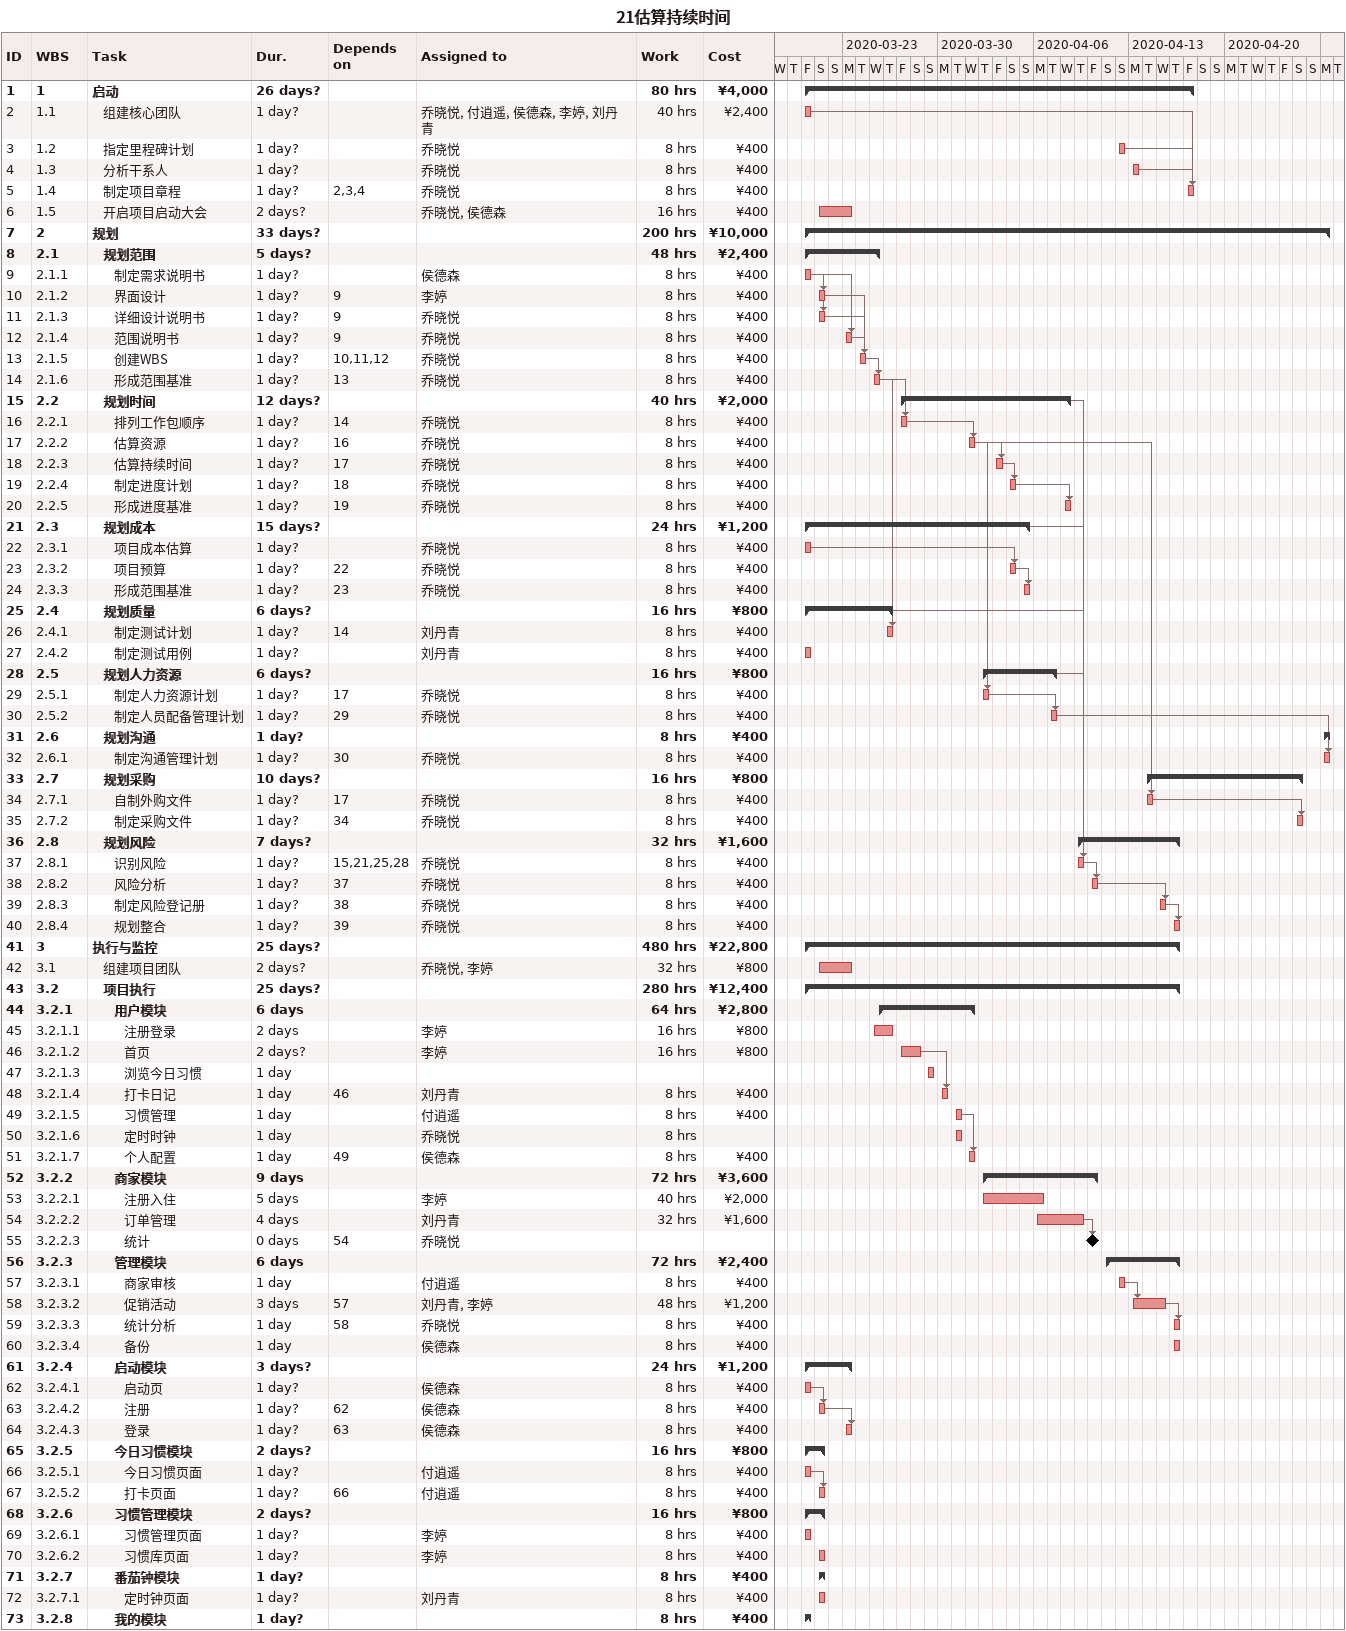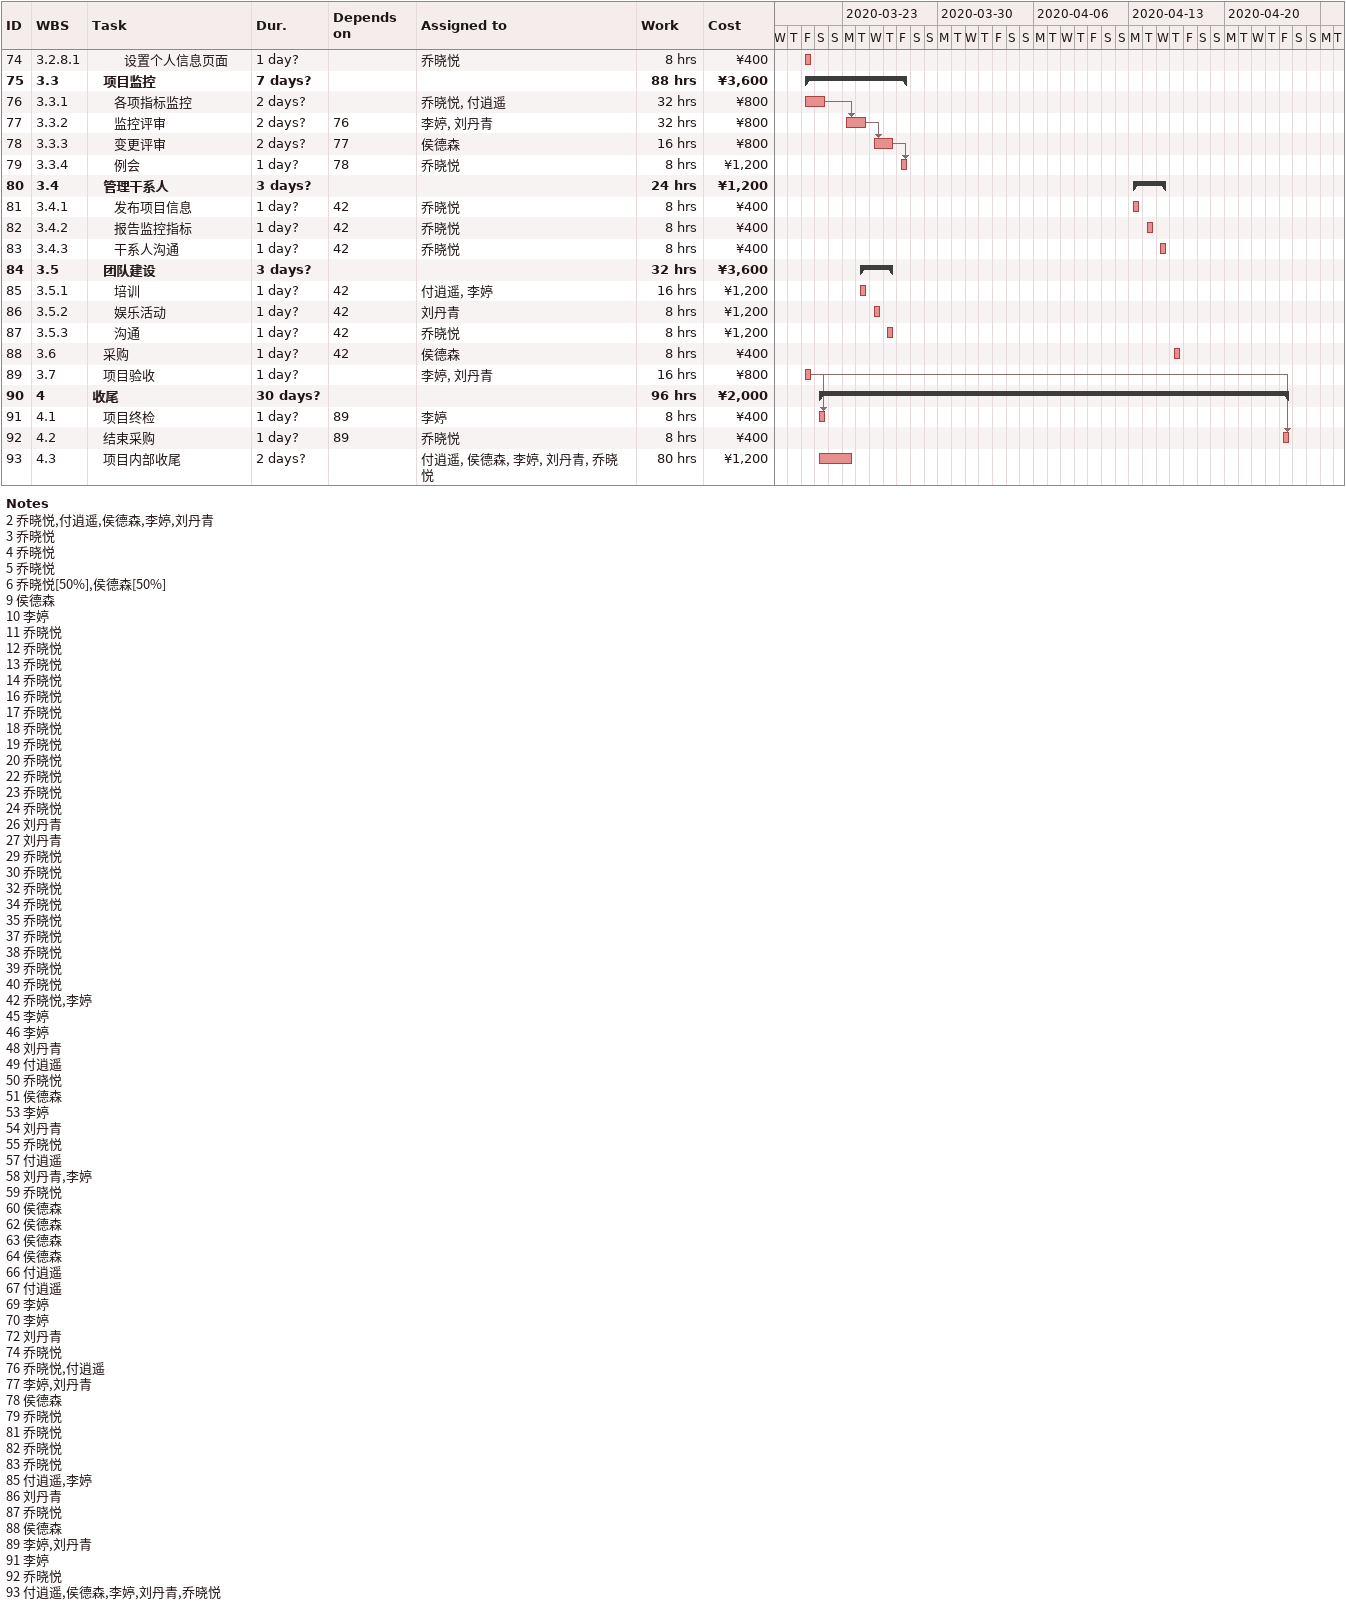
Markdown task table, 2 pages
21估算持续时间

| ID | WBS | Task | Duration | Start | Finish | Predecessors | Resources | Work (h) | Cost (¥) |
|---|---|---|---|---|---|---|---|---|---|
| 1 | 1 | **启动** | 26d? | 2020-03-20 | 2020-04-17 |  |  | 80 | 4000 |
| 2 | 1.1 | 组建核心团队 | 1d? | 2020-03-20 | 2020-03-20 |  | 乔晓悦, 付逍遥, 侯德森, 李婷, 刘丹青 | 40 | 2400 |
| 3 | 1.2 | 指定里程碑计划 | 1d? | 2020-04-12 | 2020-04-12 |  | 乔晓悦 | 8 | 400 |
| 4 | 1.3 | 分析干系人 | 1d? | 2020-04-13 | 2020-04-13 |  | 乔晓悦 | 8 | 400 |
| 5 | 1.4 | 制定项目章程 | 1d? | 2020-04-17 | 2020-04-17 | 2, 3, 4 | 乔晓悦 | 8 | 400 |
| 6 | 1.5 | 开启项目启动大会 | 2d? | 2020-03-21 | 2020-03-23 |  | 乔晓悦, 侯德森 | 16 | 400 |
| 7 | 2 | **规划** | 33d? | 2020-03-20 | 2020-04-27 |  |  | 200 | 10000 |
| 8 | 2.1 | **规划范围** | 5d? | 2020-03-20 | 2020-03-25 |  |  | 48 | 2400 |
| 9 | 2.1.1 | 制定需求说明书 | 1d? | 2020-03-20 | 2020-03-20 |  | 侯德森 | 8 | 400 |
| 10 | 2.1.2 | 界面设计 | 1d? | 2020-03-21 | 2020-03-21 | 9 | 李婷 | 8 | 400 |
| 11 | 2.1.3 | 详细设计说明书 | 1d? | 2020-03-21 | 2020-03-21 | 9 | 乔晓悦 | 8 | 400 |
| 12 | 2.1.4 | 范围说明书 | 1d? | 2020-03-23 | 2020-03-23 | 9 | 乔晓悦 | 8 | 400 |
| 13 | 2.1.5 | 创建WBS | 1d? | 2020-03-24 | 2020-03-24 | 10, 11, 12 | 乔晓悦 | 8 | 400 |
| 14 | 2.1.6 | 形成范围基准 | 1d? | 2020-03-25 | 2020-03-25 | 13 | 乔晓悦 | 8 | 400 |
| 15 | 2.2 | **规划时间** | 12d? | 2020-03-27 | 2020-04-08 |  |  | 40 | 2000 |
| 16 | 2.2.1 | 排列工作包顺序 | 1d? | 2020-03-27 | 2020-03-27 | 14 | 乔晓悦 | 8 | 400 |
| 17 | 2.2.2 | 估算资源 | 1d? | 2020-04-01 | 2020-04-01 | 16 | 乔晓悦 | 8 | 400 |
| 18 | 2.2.3 | 估算持续时间 | 1d? | 2020-04-03 | 2020-04-03 | 17 | 乔晓悦 | 8 | 400 |
| 19 | 2.2.4 | 制定进度计划 | 1d? | 2020-04-04 | 2020-04-04 | 18 | 乔晓悦 | 8 | 400 |
| 20 | 2.2.5 | 形成进度基准 | 1d? | 2020-04-08 | 2020-04-08 | 19 | 乔晓悦 | 8 | 400 |
| 21 | 2.3 | **规划成本** | 15d? | 2020-03-20 | 2020-04-05 |  |  | 24 | 1200 |
| 22 | 2.3.1 | 项目成本估算 | 1d? | 2020-03-20 | 2020-03-20 |  | 乔晓悦 | 8 | 400 |
| 23 | 2.3.2 | 项目预算 | 1d? | 2020-04-04 | 2020-04-04 | 22 | 乔晓悦 | 8 | 400 |
| 24 | 2.3.3 | 形成范围基准 | 1d? | 2020-04-05 | 2020-04-05 | 23 | 乔晓悦 | 8 | 400 |
| 25 | 2.4 | **规划质量** | 6d? | 2020-03-20 | 2020-03-26 |  |  | 16 | 800 |
| 26 | 2.4.1 | 制定测试计划 | 1d? | 2020-03-26 | 2020-03-26 | 14 | 刘丹青 | 8 | 400 |
| 27 | 2.4.2 | 制定测试用例 | 1d? | 2020-03-20 | 2020-03-20 |  | 刘丹青 | 8 | 400 |
| 28 | 2.5 | **规划人力资源** | 6d? | 2020-04-02 | 2020-04-07 |  |  | 16 | 800 |
| 29 | 2.5.1 | 制定人力资源计划 | 1d? | 2020-04-02 | 2020-04-02 | 17 | 乔晓悦 | 8 | 400 |
| 30 | 2.5.2 | 制定人员配备管理计划 | 1d? | 2020-04-07 | 2020-04-07 | 29 | 乔晓悦 | 8 | 400 |
| 31 | 2.6 | **规划沟通** | 1d? | 2020-04-27 | 2020-04-27 |  |  | 8 | 400 |
| 32 | 2.6.1 | 制定沟通管理计划 | 1d? | 2020-04-27 | 2020-04-27 | 30 | 乔晓悦 | 8 | 400 |
| 33 | 2.7 | **规划采购** | 10d? | 2020-04-14 | 2020-04-25 |  |  | 16 | 800 |
| 34 | 2.7.1 | 自制外购文件 | 1d? | 2020-04-14 | 2020-04-14 | 17 | 乔晓悦 | 8 | 400 |
| 35 | 2.7.2 | 制定采购文件 | 1d? | 2020-04-25 | 2020-04-25 | 34 | 乔晓悦 | 8 | 400 |
| 36 | 2.8 | **规划风险** | 7d? | 2020-04-09 | 2020-04-16 |  |  | 32 | 1600 |
| 37 | 2.8.1 | 识别风险 | 1d? | 2020-04-09 | 2020-04-09 | 15, 21, 25, 28 | 乔晓悦 | 8 | 400 |
| 38 | 2.8.2 | 风险分析 | 1d? | 2020-04-10 | 2020-04-10 | 37 | 乔晓悦 | 8 | 400 |
| 39 | 2.8.3 | 制定风险登记册 | 1d? | 2020-04-15 | 2020-04-15 | 38 | 乔晓悦 | 8 | 400 |
| 40 | 2.8.4 | 规划整合 | 1d? | 2020-04-16 | 2020-04-16 | 39 | 乔晓悦 | 8 | 400 |
| 41 | 3 | **执行与监控** | 25d? | 2020-03-20 | 2020-04-16 |  |  | 480 | 22800 |
| 42 | 3.1 | 组建项目团队 | 2d? | 2020-03-21 | 2020-03-23 |  | 乔晓悦, 李婷 | 32 | 800 |
| 43 | 3.2 | **项目执行** | 25d? | 2020-03-20 | 2020-04-16 |  |  | 280 | 12400 |
| 44 | 3.2.1 | **用户模块** | 6d | 2020-03-25 | 2020-04-01 |  |  | 64 | 2800 |
| 45 | 3.2.1.1 | 注册登录 | 2d | 2020-03-25 | 2020-03-26 |  | 李婷 | 16 | 800 |
| 46 | 3.2.1.2 | 首页 | 2d? | 2020-03-27 | 2020-03-28 |  | 李婷 | 16 | 800 |
| 47 | 3.2.1.3 | 浏览今日习惯 | 1d | 2020-03-29 | 2020-03-29 |  |  |  |  |
| 48 | 3.2.1.4 | 打卡日记 | 1d | 2020-03-30 | 2020-03-30 | 46 | 刘丹青 | 8 | 400 |
| 49 | 3.2.1.5 | 习惯管理 | 1d | 2020-03-31 | 2020-03-31 |  | 付逍遥 | 8 | 400 |
| 50 | 3.2.1.6 | 定时时钟 | 1d | 2020-03-31 | 2020-03-31 |  | 乔晓悦 | 8 |  |
| 51 | 3.2.1.7 | 个人配置 | 1d | 2020-04-01 | 2020-04-01 | 49 | 侯德森 | 8 | 400 |
| 52 | 3.2.2 | **商家模块** | 9d | 2020-04-02 | 2020-04-10 |  |  | 72 | 3600 |
| 53 | 3.2.2.1 | 注册入住 | 5d | 2020-04-02 | 2020-04-06 |  | 李婷 | 40 | 2000 |
| 54 | 3.2.2.2 | 订单管理 | 4d | 2020-04-06 | 2020-04-09 |  | 刘丹青 | 32 | 1600 |
| 55 | 3.2.2.3 | 统计 | 0d | 2020-04-10 | 2020-04-10 | 54 | 乔晓悦 |  |  |
| 56 | 3.2.3 | **管理模块** | 6d | 2020-04-11 | 2020-04-16 |  |  | 72 | 2400 |
| 57 | 3.2.3.1 | 商家审核 | 1d | 2020-04-12 | 2020-04-12 |  | 付逍遥 | 8 | 400 |
| 58 | 3.2.3.2 | 促销活动 | 3d | 2020-04-13 | 2020-04-15 | 57 | 刘丹青, 李婷 | 48 | 1200 |
| 59 | 3.2.3.3 | 统计分析 | 1d | 2020-04-16 | 2020-04-16 | 58 | 乔晓悦 | 8 | 400 |
| 60 | 3.2.3.4 | 备份 | 1d | 2020-04-16 | 2020-04-16 |  | 侯德森 | 8 | 400 |
| 61 | 3.2.4 | **启动模块** | 3d? | 2020-03-20 | 2020-03-23 |  |  | 24 | 1200 |
| 62 | 3.2.4.1 | 启动页 | 1d? | 2020-03-20 | 2020-03-20 |  | 侯德森 | 8 | 400 |
| 63 | 3.2.4.2 | 注册 | 1d? | 2020-03-21 | 2020-03-21 | 62 | 侯德森 | 8 | 400 |
| 64 | 3.2.4.3 | 登录 | 1d? | 2020-03-23 | 2020-03-23 | 63 | 侯德森 | 8 | 400 |
| 65 | 3.2.5 | **今日习惯模块** | 2d? | 2020-03-20 | 2020-03-21 |  |  | 16 | 800 |
| 66 | 3.2.5.1 | 今日习惯页面 | 1d? | 2020-03-20 | 2020-03-20 |  | 付逍遥 | 8 | 400 |
| 67 | 3.2.5.2 | 打卡页面 | 1d? | 2020-03-21 | 2020-03-21 | 66 | 付逍遥 | 8 | 400 |
| 68 | 3.2.6 | **习惯管理模块** | 2d? | 2020-03-20 | 2020-03-21 |  |  | 16 | 800 |
| 69 | 3.2.6.1 | 习惯管理页面 | 1d? | 2020-03-20 | 2020-03-20 |  | 李婷 | 8 | 400 |
| 70 | 3.2.6.2 | 习惯库页面 | 1d? | 2020-03-21 | 2020-03-21 |  | 李婷 | 8 | 400 |
| 71 | 3.2.7 | **番茄钟模块** | 1d? | 2020-03-21 | 2020-03-21 |  |  | 8 | 400 |
| 72 | 3.2.7.1 | 定时钟页面 | 1d? | 2020-03-21 | 2020-03-21 |  | 刘丹青 | 8 | 400 |
| 73 | 3.2.8 | **我的模块** | 1d? | 2020-03-20 | 2020-03-20 |  |  | 8 | 400 |
| 74 | 3.2.8.1 | 设置个人信息页面 | 1d? | 2020-03-20 | 2020-03-20 |  | 乔晓悦 | 8 | 400 |
| 75 | 3.3 | **项目监控** | 7d? | 2020-03-20 | 2020-03-27 |  |  | 88 | 3600 |
| 76 | 3.3.1 | 各项指标监控 | 2d? | 2020-03-20 | 2020-03-21 |  | 乔晓悦, 付逍遥 | 32 | 800 |
| 77 | 3.3.2 | 监控评审 | 2d? | 2020-03-23 | 2020-03-24 | 76 | 李婷, 刘丹青 | 32 | 800 |
| 78 | 3.3.3 | 变更评审 | 2d? | 2020-03-25 | 2020-03-26 | 77 | 侯德森 | 16 | 800 |
| 79 | 3.3.4 | 例会 | 1d? | 2020-03-27 | 2020-03-27 | 78 | 乔晓悦 | 8 | 1200 |
| 80 | 3.4 | **管理干系人** | 3d? | 2020-04-13 | 2020-04-15 |  |  | 24 | 1200 |
| 81 | 3.4.1 | 发布项目信息 | 1d? | 2020-04-13 | 2020-04-13 | 42 | 乔晓悦 | 8 | 400 |
| 82 | 3.4.2 | 报告监控指标 | 1d? | 2020-04-14 | 2020-04-14 | 42 | 乔晓悦 | 8 | 400 |
| 83 | 3.4.3 | 干系人沟通 | 1d? | 2020-04-15 | 2020-04-15 | 42 | 乔晓悦 | 8 | 400 |
| 84 | 3.5 | **团队建设** | 3d? | 2020-03-24 | 2020-03-26 |  |  | 32 | 3600 |
| 85 | 3.5.1 | 培训 | 1d? | 2020-03-24 | 2020-03-24 | 42 | 付逍遥, 李婷 | 16 | 1200 |
| 86 | 3.5.2 | 娱乐活动 | 1d? | 2020-03-25 | 2020-03-25 | 42 | 刘丹青 | 8 | 1200 |
| 87 | 3.5.3 | 沟通 | 1d? | 2020-03-26 | 2020-03-26 | 42 | 乔晓悦 | 8 | 1200 |
| 88 | 3.6 | 采购 | 1d? | 2020-04-16 | 2020-04-16 | 42 | 侯德森 | 8 | 400 |
| 89 | 3.7 | 项目验收 | 1d? | 2020-03-20 | 2020-03-20 |  | 李婷, 刘丹青 | 16 | 800 |
| 90 | 4 | **收尾** | 30d? | 2020-03-21 | 2020-04-24 |  |  | 96 | 2000 |
| 91 | 4.1 | 项目终检 | 1d? | 2020-03-21 | 2020-03-21 | 89 | 李婷 | 8 | 400 |
| 92 | 4.2 | 结束采购 | 1d? | 2020-04-24 | 2020-04-24 | 89 | 乔晓悦 | 8 | 400 |
| 93 | 4.3 | 项目内部收尾 | 2d? | 2020-03-21 | 2020-03-23 |  | 付逍遥, 侯德森, 李婷, 刘丹青, 乔晓悦 | 80 | 1200 |

Notes
- 2: 乔晓悦,付逍遥,侯德森,李婷,刘丹青
- 3: 乔晓悦
- 4: 乔晓悦
- 5: 乔晓悦
- 6: 乔晓悦[50%],侯德森[50%]
- 9: 侯德森
- 10: 李婷
- 11: 乔晓悦
- 12: 乔晓悦
- 13: 乔晓悦
- 14: 乔晓悦
- 16: 乔晓悦
- 17: 乔晓悦
- 18: 乔晓悦
- 19: 乔晓悦
- 20: 乔晓悦
- 22: 乔晓悦
- 23: 乔晓悦
- 24: 乔晓悦
- 26: 刘丹青
- 27: 刘丹青
- 29: 乔晓悦
- 30: 乔晓悦
- 32: 乔晓悦
- 34: 乔晓悦
- 35: 乔晓悦
- 37: 乔晓悦
- 38: 乔晓悦
- 39: 乔晓悦
- 40: 乔晓悦
- 42: 乔晓悦,李婷
- 45: 李婷
- 46: 李婷
- 48: 刘丹青
- 49: 付逍遥
- 50: 乔晓悦
- 51: 侯德森
- 53: 李婷
- 54: 刘丹青
- 55: 乔晓悦
- 57: 付逍遥
- 58: 刘丹青,李婷
- 59: 乔晓悦
- 60: 侯德森
- 62: 侯德森
- 63: 侯德森
- 64: 侯德森
- 66: 付逍遥
- 67: 付逍遥
- 69: 李婷
- 70: 李婷
- 72: 刘丹青
- 74: 乔晓悦
- 76: 乔晓悦,付逍遥
- 77: 李婷,刘丹青
- 78: 侯德森
- 79: 乔晓悦
- 81: 乔晓悦
- 82: 乔晓悦
- 83: 乔晓悦
- 85: 付逍遥,李婷
- 86: 刘丹青
- 87: 乔晓悦
- 88: 侯德森
- 89: 李婷,刘丹青
- 91: 李婷
- 92: 乔晓悦
- 93: 付逍遥,侯德森,李婷,刘丹青,乔晓悦
